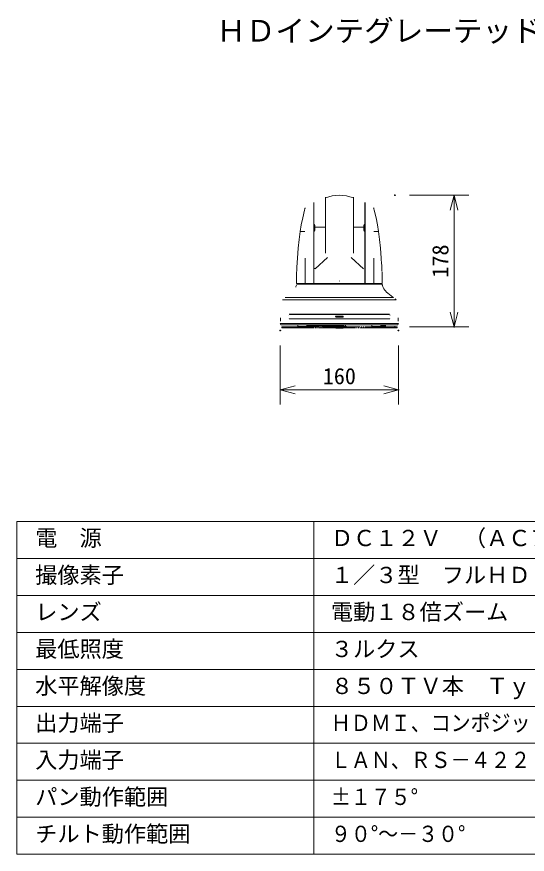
# Model space of a CAD drawing. Units: millimetres, scale not verified. Extents: x -63 to 62, y -56 to 57.
# Drawn here: x -62.5 to 6.5, y -56.5 to 56.8 of the extents above; entities that cross this region are included whole.
import ezdxf
from ezdxf.enums import TextEntityAlignment as Align

# ---------------------------------------------------------------- set-up
doc = ezdxf.new("R2010")
doc.units = ezdxf.units.MM
doc.header["$LTSCALE"] = 0.125
doc.header["$PDMODE"] = 32
doc.header["$PDSIZE"] = 0.0625
doc.linetypes.add('USER1', pattern=[45, 40, -1, 1, -1, 1, -1])
for name, color, linetype, lineweight in [('0-0_0', 7, 'Continuous', 18), ('0-2_WAKU', 1, 'Continuous', 18), ('0-4_GAIKEI', 1, 'Continuous', 18), ('0-5_SUNPO', 7, 'Continuous', 18)]:
    doc.layers.add(name, color=color, linetype=linetype, lineweight=lineweight)
doc.layers.add('0-1_DEFPOINTS', color=7, linetype='Continuous')
doc.layers.add('0-3_MOJI1', color=7, linetype='Continuous')
doc.styles.add('ＭＳ ゴシック', font='')
doc.styles.get('ＭＳ ゴシック').set_extended_font_data('MS Gothic')

# ---------------------------------------------------------------- blocks, each defined once
blk = doc.blocks.new('_OPEN30')
at = {"layer": '0-0_0'}
blk.add_line((0, 0), (-1, 0), dxfattribs=at)
blk.add_lwpolyline([(-1, 0.26795), (0, 0), (-1, -0.26795)], dxfattribs=at)
blk = doc.blocks.new('D5')
at = {"layer": '0-1_DEFPOINTS'}
for p in [(-9.9105, 27.4405), (-9.9105, 9.6505), (-1.9105, 9.6505)]:
    blk.add_point(p, dxfattribs=at)
at = {"layer": '0-5_SUNPO'}
for p, q in [((-7.9105, 27.4405), (0.0895, 27.4405)), ((-1.9105, 25.4405), (-1.9105, 11.6505)), ((-7.9105, 9.6505), (0.0895, 9.6505))]:
    blk.add_line(p, q, dxfattribs=at)
at = {"layer": '0-5_SUNPO', "xscale": 2, "yscale": 2}
for p, rotation in [((-1.9105, 27.4405), 90), ((-1.9105, 9.6505), 270)]:
    blk.add_blockref('_OPEN30', p, dxfattribs=dict(at, rotation=rotation))
at = {"layer": '0-5_SUNPO', "style": 'ＭＳ ゴシック'}
blk.add_text('178', height=2.199, rotation=90, dxfattribs=at).set_placement((-2.0005, 16.2955), align=Align.BOTTOM_LEFT)
blk = doc.blocks.new('D4')
at = {"layer": '0-1_DEFPOINTS'}
for p in [(-25.4076, 9.138), (-9.4254, 9.138), (-9.4254, 1.138)]:
    blk.add_point(p, dxfattribs=at)
at = {"layer": '0-5_SUNPO'}
for p, q in [((-25.4076, 7.138), (-25.4076, -0.862)), ((-9.4254, 7.138), (-9.4254, -0.862)), ((-23.4076, 1.138), (-11.4254, 1.138))]:
    blk.add_line(p, q, dxfattribs=at)
at = {"layer": '0-5_SUNPO', "xscale": 2, "yscale": 2, "rotation": 180}
blk.add_blockref('_OPEN30', (-25.4076, 1.138), dxfattribs=at)
at = {"layer": '0-5_SUNPO', "xscale": 2, "yscale": 2}
blk.add_blockref('_OPEN30', (-9.4254, 1.138), dxfattribs=at)
at = {"layer": '0-5_SUNPO', "style": 'ＭＳ ゴシック'}
blk.add_text('160', height=2.199, dxfattribs=at).set_placement((-19.6665, 1.228), align=Align.BOTTOM_LEFT)

msp = doc.modelspace()

# ---------------------------------------------------------------- linework, layer by layer
at = {"layer": '0-2_WAKU', "color": 4}
for p, q in [((62.4753, -11.4724), (-62.5247, -11.4724)), ((-62.5247, -11.4724), (-62.5247, -56.4724)), ((-22.3191, -56.4724), (-22.3191, -11.4724)), ((-62.5247, -56.4724), (62.4753, -56.4724))]:
    msp.add_line(p, q, dxfattribs=at)
at = {"layer": '0-2_WAKU'}
for p, q in [((62.4753, -16.4724), (-62.5247, -16.4724)), ((62.4753, -21.4724), (-62.5247, -21.4724)), ((62.4753, -26.4724), (-62.5247, -26.4724)), ((62.4753, -31.4724), (-62.5247, -31.4724)), ((62.4753, -36.4724), (-62.5247, -36.4724)), ((62.4753, -41.4724), (-62.5247, -41.4724)), ((62.4753, -46.4724), (-62.5247, -46.4724)), ((62.4753, -51.4724), (-62.5247, -51.4724))]:
    msp.add_line(p, q, dxfattribs=at)
at = {"layer": '0-4_GAIKEI'}
for p, q in [((-20.7791, 24.7918), (-20.7791, 32.3714)), ((-16.9791, 24.7918), (-16.9791, 32.3714)), ((-23.6053, 30.5956), (-23.5406, 30.5956)), ((-22.3491, 20.6332), (-22.3491, 31.6441)), ((-22.3291, 31.655), (-22.3291, 28.7382)), ((-15.4291, 28.7382), (-15.4291, 31.655)), ((-15.4091, 20.6332), (-15.4091, 31.6441)), ((-14.2176, 30.5956), (-14.1529, 30.5956)), ((-22.3491, 29.7683), (-22.3291, 29.7683)), ((-22.3491, 29.5332), (-22.3291, 29.5332)), ((-15.4291, 29.7683), (-15.4091, 29.7683)), ((-15.4291, 29.5332), (-15.4091, 29.5332)), ((-22.3491, 29.3234), (-22.3291, 29.3234)), ((-22.3291, 29.2932), (-22.3491, 29.2932)), ((-22.3491, 29.0382), (-22.3291, 29.0382)), ((-22.3291, 28.9882), (-22.3491, 28.9882)), ((-22.3291, 28.3332), (-22.3291, 28.1332)), ((-22.3291, 28.3332), (-22.3241, 28.3332)), ((-22.3241, 27.7332), (-22.3241, 28.7332)), ((-22.1941, 28.5983), (-22.1941, 27.8582)), ((-22.1328, 28.3332), (-20.7791, 28.3332)), ((-15.6255, 28.333), (-16.9791, 28.3331)), ((-15.5641, 27.8582), (-15.5641, 28.5983)), ((-15.4341, 28.7332), (-15.4341, 27.7332)), ((-15.4341, 28.3332), (-15.4291, 28.3332)), ((-15.4091, 29.3234), (-15.4291, 29.3234)), ((-15.4091, 29.2932), (-15.4291, 29.2932)), ((-15.4291, 29.0382), (-15.4091, 29.0382)), ((-15.4091, 28.9882), (-15.4291, 28.9882)), ((-15.4291, 28.3332), (-15.4291, 28.1332)), ((-23.5403, 27.7344), (-24.1722, 27.7344)), ((-22.3291, 27.6332), (-22.3491, 27.6332)), ((-22.3291, 27.5332), (-22.3491, 27.5332)), ((-22.3316, 27.7132), (-22.3316, 27.6332)), ((-22.3291, 27.7132), (-22.3316, 27.7132)), ((-22.3291, 28.3032), (-22.3241, 28.3032)), ((-22.3291, 28.1632), (-22.3241, 28.1632)), ((-22.3291, 28.1332), (-22.3241, 28.1332)), ((-22.3291, 20.6832), (-22.3291, 27.7282)), ((-15.4341, 28.3032), (-15.4291, 28.3032)), ((-15.4341, 28.1632), (-15.4291, 28.1632)), ((-15.4341, 28.1332), (-15.4291, 28.1332)), ((-15.4291, 20.6832), (-15.4291, 27.7282)), ((-15.4291, 27.7132), (-15.4266, 27.7132)), ((-15.4091, 27.6332), (-15.4291, 27.6332)), ((-15.4091, 27.5332), (-15.4291, 27.5332)), ((-15.4266, 27.7132), (-15.4266, 27.6332)), ((-14.2179, 27.7344), (-13.5861, 27.7344)), ((-23.5291, 24.1089), (-23.5291, 20.6832)), ((-20.4928, 24.2217), (-22.1328, 22.6776)), ((-15.6255, 22.6776), (-17.2655, 24.2217)), ((-14.2291, 24.1089), (-14.2291, 20.6832)), ((-22.1841, 22.7915), (-22.1843, 22.6776)), ((-22.1328, 22.6784), (-22.1328, 22.7915)), ((-18.8792, 21.0455), (-18.8792, 21.0177)), ((-25.7542, 16.0268), (-25.7399, 16.0268)), ((-25.7177, 16.4195), (-25.732, 16.4195)), ((-12.0721, 15.9132), (-25.6862, 15.9132)), ((-12.0854, 15.9232), (-25.6729, 15.9232)), ((-25.651, 16.5332), (-12.1073, 16.5332)), ((-25.6388, 16.5232), (-12.1194, 16.5232)), ((-19.3569, 16.1732), (-19.3341, 16.1732)), ((-19.3341, 16.2732), (-19.3568, 16.2732)), ((-19.3341, 16.2782), (-18.4241, 16.2782)), ((-18.4241, 16.1682), (-19.3341, 16.1682)), ((-19.3291, 16.2782), (-19.3291, 16.2732)), ((-19.3291, 16.2732), (-18.4291, 16.2732)), ((-18.4291, 16.1732), (-19.3291, 16.1732)), ((-19.3291, 16.1682), (-19.3291, 16.1726)), ((-19.3291, 16.171), (-18.9391, 16.171)), ((-19.2291, 16.2782), (-19.2291, 16.2732)), ((-19.2291, 16.2754), (-18.5291, 16.2754)), ((-18.9391, 16.1682), (-18.9391, 16.1732)), ((-18.8191, 16.1682), (-18.8191, 16.1732)), ((-18.8191, 16.171), (-18.4291, 16.171)), ((-18.5291, 16.2782), (-18.5291, 16.2732)), ((-18.4291, 16.2782), (-18.4291, 16.2732)), ((-18.4291, 16.1732), (-18.4291, 16.1682)), ((-18.4014, 16.2732), (-18.4241, 16.2732)), ((-18.4241, 16.1732), (-18.4014, 16.1732)), ((-15.4961, 16.5232), (-15.4961, 16.5332)), ((-15.4961, 15.9132), (-15.4961, 15.9232)), ((-15.4791, 16.5232), (-15.4791, 16.5332)), ((-15.4791, 15.9132), (-15.4791, 15.9232)), ((-15.3791, 15.9232), (-15.3791, 15.9132)), ((-15.2791, 16.5332), (-15.2791, 16.5232)), ((-15.2791, 15.9232), (-15.2791, 15.9132)), ((-15.2351, 16.5332), (-15.2351, 16.5232)), ((-15.2351, 15.9232), (-15.2351, 15.9132)), ((-12.0263, 16.4195), (-12.0406, 16.4195)), ((-12.0184, 16.0268), (-12.004, 16.0268)), ((-10.888, 15.2878), (-26.8702, 15.2878)), ((-24.4791, 15.1332), (-24.4791, 14.8672)), ((-23.2791, 14.8672), (-24.4791, 14.8672)), ((-23.2791, 15.1332), (-23.2791, 14.8672)), ((-17.4952, 15.1069), (-17.5673, 15.1069)), ((-17.4952, 15.1069), (-17.4943, 15.1072)), ((-17.4497, 15.1332), (-17.4943, 15.1072)), ((-14.4791, 15.1332), (-14.4791, 14.8672)), ((-13.2791, 14.8672), (-14.4791, 14.8672)), ((-13.2791, 15.1332), (-13.2791, 14.8672))]:
    msp.add_line(p, q, dxfattribs=at)
at = {"layer": '0-4_GAIKEI', "color": 7}
for p, q in [((-13.1597, 23.3051), (-13.209, 24.1093)), ((-13.1409, 22.9414), (-13.1569, 23.2542)), ((-13.1154, 22.3532), (-13.1173, 22.3532)), ((-13.0789, 20.6132), (-24.6794, 20.6132)), ((-24.6791, 20.6832), (-13.0791, 20.6832)), ((-24.5091, 20.6332), (-24.5091, 20.6132)), ((-22.3491, 20.6332), (-24.5091, 20.6332)), ((-13.2491, 20.6332), (-15.4091, 20.6332)), ((-13.2491, 20.6332), (-13.2491, 20.6132)), ((-13.0789, 20.6132), (-13.0741, 20.5393)), ((-13.0741, 20.5393), (-13.0632, 20.4646)), ((-13.0617, 20.4565), (-13.068, 20.4928)), ((-13.0632, 20.4646), (-13.0461, 20.3891)), ((-13.0398, 20.3663), (-13.0617, 20.4565)), ((-13.0461, 20.3891), (-13.0229, 20.3128)), ((-13.009, 20.2742), (-13.0398, 20.3663)), ((-13.0229, 20.3128), (-12.9935, 20.2356)), ((-12.977, 20.1979), (-13.009, 20.2742)), ((-26.5597, 18.491), (-11.1986, 18.491)), ((-26.2068, 18.7966), (-11.5514, 18.7966)), ((-26.7904, 15.1332), (-26.8702, 15.2878)), ((-10.9679, 15.1332), (-26.7904, 15.1332)), ((-10.9679, 15.1332), (-10.888, 15.2878)), ((-10.9073, 15.6163), (-10.9153, 15.7507))]:
    msp.add_line(p, q, dxfattribs=at)
at = {"layer": '0-4_GAIKEI', "linetype": 'USER1'}
for p, q in [((-26.6791, 14.8432), (-11.0791, 14.8432)), ((-26.6791, 14.8432), (-26.6791, 14.6832)), ((-23.8962, 14.8672), (-23.9291, 14.8432)), ((-23.2277, 14.9732), (-18.0039, 14.9732)), ((-21.9324, 15.1332), (-21.9324, 14.9732)), ((-21.5141, 15.1332), (-21.5141, 14.9732)), ((-21.4291, 14.9732), (-21.2146, 14.8732)), ((-21.2146, 14.8732), (-17.9315, 14.8732)), ((-20.6791, 14.8432), (-20.6791, 14.8732)), ((-20.1791, 14.8432), (-20.1791, 14.8732)), ((-19.0564, 14.9732), (-19.0564, 15.1332)), ((-18.6515, 14.9732), (-18.6515, 15.1332)), ((-17.9541, 15.1025), (-15.356, 15.1025)), ((-13.6591, 14.8672), (-13.6591, 14.8432)), ((-12.6591, 15.1232), (-13.2791, 15.1232)), ((-12.6591, 14.9632), (-13.2791, 14.9632)), ((-13.0341, 15.1332), (-13.0341, 15.1232)), ((-12.6591, 15.1232), (-12.6591, 14.8432)), ((-11.0791, 14.8432), (-11.0791, 14.6832)), ((-11.0791, 14.6832), (-26.6791, 14.6832)), ((-19.3791, 14.6832), (-19.3791, 14.6822)), ((-19.3791, 14.6822), (-18.3791, 14.6822)), ((-18.3791, 14.6832), (-18.3791, 14.6822))]:
    msp.add_line(p, q, dxfattribs=at)
at = {"layer": '0-4_GAIKEI', "color": 7}
for points in [[(-23.6053, 30.5956), (-23.8402, 29.5639), (-24.0271, 28.6142), (-24.1722, 27.7344)], [(-23.5407, 30.8595), (-23.5623, 30.7723), (-23.585, 30.6794), (-23.6053, 30.5956)], [(-14.1529, 30.5956), (-14.1732, 30.6794), (-14.196, 30.7723), (-14.2175, 30.8595)], [(-13.5861, 27.7344), (-13.7311, 28.6142), (-13.9181, 29.5639), (-14.1529, 30.5956)], [(-24.1722, 27.7344), (-24.3155, 26.668), (-24.4407, 25.48), (-24.5493, 24.1093)], [(-13.209, 24.1093), (-13.3176, 25.48), (-13.4427, 26.668), (-13.5861, 27.7344)], [(-24.5493, 24.1093), (-24.6191, 22.9054), (-24.6621, 21.758), (-24.6791, 20.6832)], [(-13.1569, 23.2542), (-13.1573, 23.2571), (-13.1602, 23.2642), (-13.1629, 23.2669)], [(-13.1154, 22.3532), (-13.1264, 22.6257), (-13.1409, 22.9414)], [(-13.0791, 20.6832), (-13.0961, 21.758), (-13.1119, 22.2587)], [(-24.6907, 20.4895), (-24.6966, 20.4565), (-24.7185, 20.3663), (-24.7493, 20.2743), (-24.7811, 20.1981)], [(-12.9935, 20.2356), (-12.958, 20.1576), (-12.9162, 20.0788), (-12.8684, 19.9991), (-12.8143, 19.9186), (-12.7541, 19.8373), (-12.6878, 19.7552), (-12.6153, 19.6722), (-12.5366, 19.5884), (-12.4518, 19.5037), (-12.3608, 19.4182), (-12.2637, 19.3319), (-12.1603, 19.2448), (-12.0509, 19.1568), (-11.9353, 19.068)], [(-11.9353, 19.068), (-11.8135, 18.9784), (-11.6855, 18.8879), (-11.5514, 18.7966)], [(-11.1986, 18.491), (-11.2222, 18.5486), (-11.2682, 18.598), (-11.3181, 18.6393), (-11.3252, 18.6447)], [(-26.8231, 16.0729), (-26.8273, 16.0053), (-26.8348, 15.8842), (-26.8418, 15.7687), (-26.8509, 15.6176)], [(-10.9153, 15.7507), (-10.9214, 15.8506), (-10.9278, 15.9549), (-10.9355, 16.0772)]]:
    msp.add_lwpolyline(points, dxfattribs=at)
for centre, radius, start, end in [((-18.8791, 27.4332), 5.2, 68.5694, 111.4306), ((-23.4146, 30.8283), 0.13, 125.30238, 166.08135), ((-14.3437, 30.8283), 0.13, 13.91865, 54.69884), ((-24.5591, 20.6332), 0.05, 0, 90), ((-13.1991, 20.6332), 0.05, 90, 180)]:
    msp.add_arc(centre, radius, start, end, dxfattribs=at)
at = {"layer": '0-4_GAIKEI'}
for centre, radius, start, end in [((-22.3725, 29.7189), 0.06, 43.63169, 55.69812), ((-22.2591, 29.0132), 0.1336, 122.35649, 133.41574), ((-22.2591, 29.0132), 0.1336, 226.58426, 237.64351), ((-22.2591, 29.0132), 0.175, 113.70615, 121.65621), ((-22.2591, 29.0132), 0.175, 238.34379, 246.29385), ((-22.2591, 29.0132), 0.2, 110.627, 117.11261), ((-22.2591, 29.0132), 0.2, 242.88739, 249.373), ((-22.2591, 29.0132), 0.215, 109.22631, 114.94688), ((-22.2591, 29.0132), 0.215, 245.05312, 250.77369), ((-22.3752, 29.1983), 0.1, 71.68055, 74.79661), ((-22.3341, 28.5983), 0.14, 0, 87.95329), ((-22.3341, 28.5935), 0.14, 0, 85.90396), ((-15.4241, 28.5983), 0.14, 92.04671, 180), ((-15.4241, 28.5935), 0.14, 94.09604, 180), ((-15.4991, 29.0132), 0.2, 62.88739, 69.3842), ((-15.4991, 29.0132), 0.2, 290.6158, 297.11261), ((-15.4991, 29.0132), 0.215, 65.05312, 70.80562), ((-15.4991, 29.0132), 0.215, 289.19438, 294.94688), ((-15.4991, 29.0132), 0.1336, 46.80265, 57.82419), ((-15.4991, 29.0132), 0.1336, 302.17581, 313.19735), ((-15.4991, 29.0132), 0.175, 58.43187, 65.76106), ((-15.4991, 29.0132), 0.175, 294.23894, 301.56813), ((-22.3241, 27.8632), 0.13, 270, 0), ((-15.4341, 27.8632), 0.13, 180, 270), ((-19.3341, 16.2232), 0.055, 90, 270), ((-19.3291, 16.2232), 0.05, 90, 270), ((-18.4291, 16.2232), 0.05, 270, 90), ((-18.4241, 16.2232), 0.055, 270, 90)]:
    msp.add_arc(centre, radius, start, end, dxfattribs=at)

# ---------------------------------------------------------------- block references
at = {"layer": '0-5_SUNPO'}
for name in ['D5', 'D4']:
    msp.add_blockref(name, (-1.4626, 5.1927), dxfattribs=at)

# ---------------------------------------------------------------- texts
at = {"layer": '0-3_MOJI1', "style": 'ＭＳ ゴシック'}
for s, height, p in [('ＨＤインテグレーテッドカメラ', 2.933, (-35.5247, 52.5276)), ('電\u3000源', 2.199, (-60.0247, -15.4724)), ('ＤＣ１２Ｖ\u3000（ＡＣアダプター添付）', 2.199, (-20.0247, -15.4724)), ('撮像素子', 2.199, (-60.0247, -20.4724)), ('１／３型\u3000フルＨＤ\u3000ＭＯＳ', 2.199, (-20.0247, -20.4724)), ('レンズ', 2.199, (-60.0247, -25.4724)), ('電動１８倍ズーム\u3000Ｆ１．６～Ｆ２．８', 2.199, (-20.0247, -25.4724)), ('最低照度', 2.199, (-60.0247, -30.4724)), ('３ルクス', 2.199, (-20.0247, -30.4724)), ('水平解像度', 2.199, (-60.0247, -35.4724)), ('８５０ＴＶ本\u3000Ｔｙｐ（中心部）', 2.199, (-20.0247, -35.4724)), ('出力端子', 2.199, (-60.0247, -40.4724)), ('入力端子', 2.199, (-60.0247, -45.4724)), ('パン動作範囲', 2.199, (-60.0247, -50.4724)), ('チルト動作範囲', 2.199, (-60.0247, -55.4724))]:
    msp.add_text(s, height=height, dxfattribs=at).set_placement(p, align=Align.BOTTOM_LEFT)
at = {"layer": '0-3_MOJI1', "style": 'ＭＳ ゴシック', "width": 0.9}
for s, p in [('ＨＤＭＩ、コンポジット、Ｙ／Ｐｂ／Ｐｒ', (-20.0247, -40.4724)), ('ＬＡＮ、ＲＳ－４２２', (-20.0247, -45.4724)), ('±１７５°', (-20.0247, -50.4724)), ('９０°～－３０°', (-20.0247, -55.4724))]:
    msp.add_text(s, height=2.199, dxfattribs=at).set_placement(p, align=Align.BOTTOM_LEFT)

doc.saveas('drawing.dxf')
